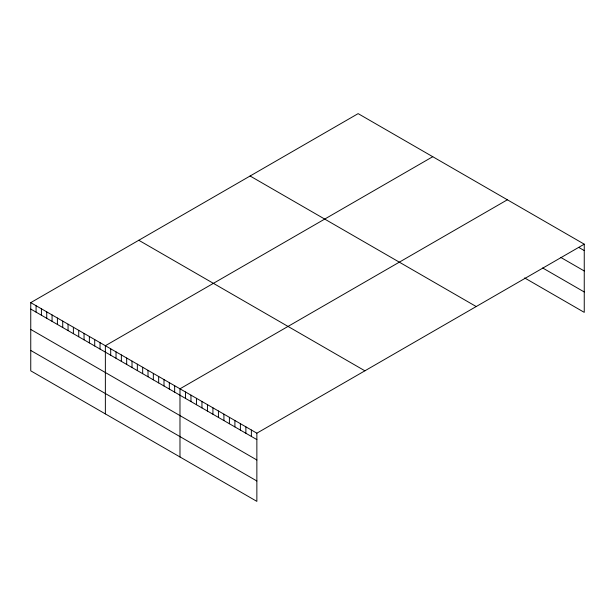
<?xml version="1.0" encoding="UTF-8"?>
<svg xmlns="http://www.w3.org/2000/svg" width="615" height="615" viewBox="0 0 615 615"><rect width="100%" height="100%" fill="white"/><g stroke="black" fill="none" stroke-linecap="round" stroke-linejoin="round"><path stroke-width="0.92" d="M584.25 244.17L256.862 433.183L256.862 501.371L30.75 370.83L30.75 302.642L358.138 113.629L584.25 244.17L584.25 312.358L524.633 277.934M432.752 156.702L105.365 345.722L105.365 413.91M507.375 199.783L179.98 388.803L179.98 456.991M578.761 247.415L584.25 250.582M560.719 257.385L584.25 270.969M542.676 267.971L584.25 291.971M250.097 176.005L476.21 306.547M138.79 240.265L364.903 370.814M30.75 302.642L256.862 433.183M30.75 309.061L256.862 439.602M30.75 329.44L256.862 459.989M30.75 350.442L256.862 480.991M251.366 430.016L251.366 436.427M245.877 426.848L245.877 433.26M240.388 423.674L240.388 430.093M234.899 420.506L234.899 426.918M229.403 417.331L229.403 423.75M223.914 414.164L223.914 420.575M218.425 410.997L218.425 417.408M212.928 407.822L212.928 414.241M207.439 404.655L207.439 411.066M201.951 401.48L201.951 407.899M196.454 398.312L196.454 404.724M190.965 395.145L190.965 401.557M185.476 391.97L185.476 398.389M174.652 385.728L174.652 392.139M169.325 382.645L169.325 389.064M163.997 379.57L163.997 385.982M158.662 376.495L158.662 382.907M153.335 373.413L153.335 379.832M148.007 370.338L148.007 376.757M142.672 367.263L142.672 373.674M137.345 364.188L137.345 370.599M132.017 361.105L132.017 367.524M126.682 358.03L126.682 364.441M121.355 354.955L121.355 361.366M116.027 351.88L116.027 358.291M110.7 348.797L110.7 355.216M100.037 342.647L100.037 349.059M94.71 339.565L94.71 345.984M89.375 336.49L89.375 342.909M84.047 333.415L84.047 339.826M78.72 330.34L78.72 336.751M73.385 327.257L73.385 333.676M68.057 324.182L68.057 330.593M62.73 321.107L62.73 327.518M57.403 318.024L57.403 324.443M52.067 314.949L52.067 321.368M46.74 311.874L46.74 318.286M41.413 308.799L41.413 315.211M36.077 305.716L36.077 312.136"/></g></svg>
